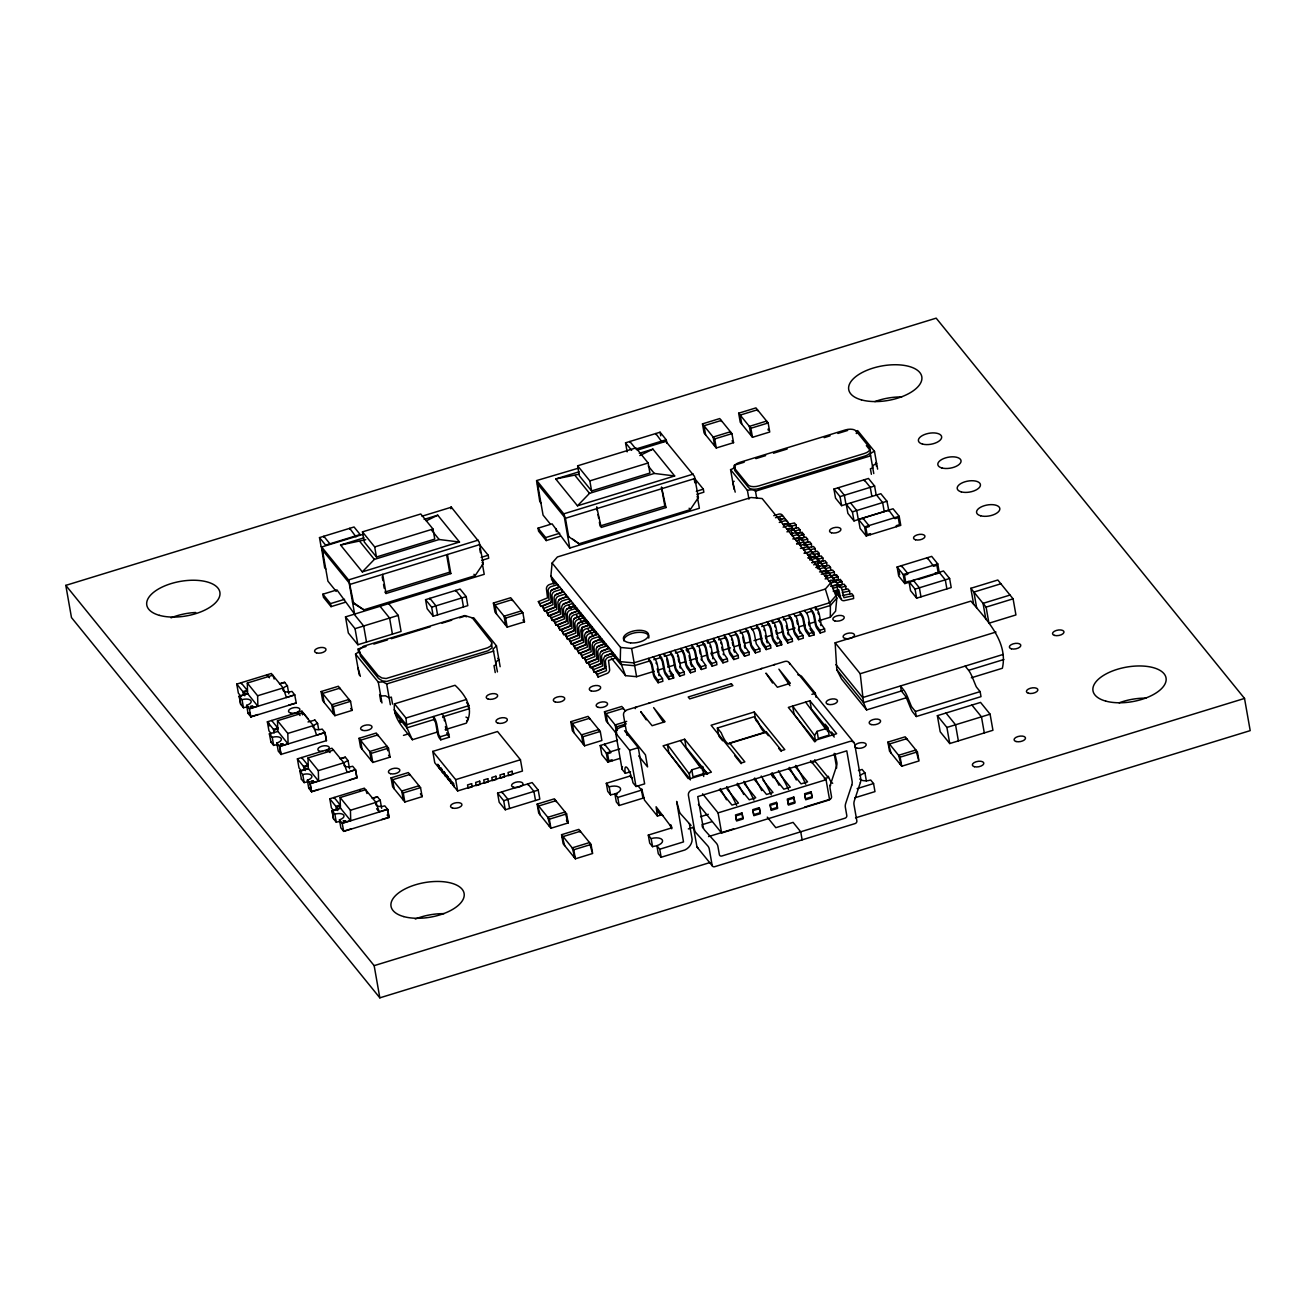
<?xml version="1.0" encoding="UTF-8"?>
<svg xmlns="http://www.w3.org/2000/svg" width="1316" height="1316" viewBox="0 0 1316 1316"><rect width="100%" height="100%" fill="white"/><g stroke="black" fill="none" stroke-linecap="round" stroke-linejoin="round"><path stroke-width="1.5" d="M818.568 620.823L830.314 617.22L830.396 605.475L825.346 589.042L830.626 582.972L762.161 498.55L751.107 497.497L557.392 556.964L552.111 563.034L550.878 576.095L553.822 584.189M552.111 563.034L620.576 647.456L620.231 661.619L625.544 675.651L636.599 676.704L654.2 671.292M703.715 776.506L702.596 766.521L691.788 769.827L689.288 773.907L690.357 779.944M437.438 732.025L412.369 739.724C404.769 729.278 392.283 718.01 394.504 703.863L455.073 685.274C465.683 695.128 474.27 708.699 466.358 723.142L445.153 729.656M554.99 595.128L562.064 592.101L561.57 589.288L554.71 591.427A4.162 3.537 -39 0 0 551.914 595.441L553.033 604.653L543.87 608.387L542.192 606.314L551.404 602.498L550.236 593.368A4.162 3.537 -39 0 1 553.033 589.354L559.892 587.216M585.554 632.799L592.611 629.772L592.118 626.959L585.258 629.097A4.162 3.537 -39 0 0 582.462 633.111L583.597 642.323L574.418 646.057L572.74 643.985L581.952 640.168L580.784 631.038A4.162 3.537 -39 0 1 583.58 627.025L590.44 624.886M589.371 637.503L596.444 634.493L595.934 631.664L589.091 633.802A4.162 3.537 -39 0 0 586.278 637.816L587.413 647.044L578.234 650.762L576.556 648.689L585.768 644.873L584.6 635.743A4.162 3.537 -39 0 1 587.397 631.729L594.256 629.591M593.187 642.224L600.26 639.198L599.751 636.385L592.907 638.507A4.162 3.537 -39 0 0 590.094 642.521L591.229 651.749L582.05 655.467L580.372 653.394L589.584 649.578L588.417 640.464A4.162 3.537 -39 0 1 591.229 636.434L598.073 634.312M830.626 582.972L836.828 598.089L835.594 611.15L830.314 617.22M702.25 769.926L702.596 766.521M827.517 731.482L827.863 728.061L817.072 731.367L814.555 735.447L815.624 741.484M665.896 441.403L694.453 476.359L698.385 497.596L690.258 509.637L579.04 543.788L567.657 535.974M907.333 697.431L866.602 709.933L841.533 679.007L836.795 669.663L835.15 642.8L970.895 601.116C986.441 619.458 1008.418 641.912 1002.364 668.265L971.323 677.789M450.862 508.766L451.075 506.857L479.156 541.995L483.235 563.659L475.109 575.684L363.874 609.834L353.642 603.435L348.904 580.372L321.384 546.65L324.641 567.673L325.792 569.088M359.893 652.127L360.419 656.108L378.597 678.53L382.43 680.915L386.657 681.458L488.022 650.778L492.135 647.801L491.608 643.837M836.334 595.276L829.903 602.662L633.67 662.902L620.231 661.619L550.878 576.095M836.828 598.089L830.396 605.475L816.66 609.686M363.89 537.882L340.564 545.038L362.311 571.868L374.353 559.399L439.149 539.511L459.498 542.028L437.751 515.198L424.147 519.376M579.04 471.819L555.714 478.975L577.477 505.805L589.519 493.352L654.299 473.447L674.664 475.964L652.917 449.151L639.296 453.329M426.285 520.823L437.751 515.198M639.806 455.566L652.917 449.151M359.235 674.943L355.55 654.101L358.643 651.864L358.248 648.887L366.045 646.501M500.146 666.702L496.477 645.843L493.105 649.068L497.448 671.9M551.98 600.836A3.701 3.142 -39 0 1 550.137 602.695L540.81 606.396L538.359 601.593L547.538 597.875L546.42 588.663A4.162 3.537 -39 0 1 549.216 584.633L556.076 582.511M538.359 601.593L540.053 603.666L549.15 600.03L548.098 590.736A4.162 3.537 -39 0 1 550.894 586.706L557.754 584.584L558.247 587.397L551.174 590.423M542.192 606.314L544.627 611.101L553.954 607.4A3.701 3.142 -39 0 0 555.961 605.146M559.974 609.045A3.701 3.142 -39 0 1 557.77 612.105L548.443 615.822L546.008 611.019L555.171 607.301L554.052 598.073A4.162 3.537 -39 0 1 556.849 594.059L563.709 591.92M546.008 611.019L547.686 613.091L556.8 609.44L555.73 600.145A4.162 3.537 -39 0 1 558.543 596.132L565.386 593.993L565.896 596.822L558.823 599.833M563.791 613.766A3.701 3.142 -39 0 1 561.603 616.826L552.259 620.527L549.825 615.724L559.004 612.006L557.869 602.777A4.162 3.537 -39 0 1 560.665 598.764L567.525 596.641M549.825 615.724L551.503 617.796L560.616 614.161L559.547 604.85A4.162 3.537 -39 0 1 562.36 600.836L569.203 598.714L569.713 601.527L562.639 604.538M567.426 619.277A3.701 3.142 -39 0 1 565.419 621.53L556.076 625.232L553.641 620.428L562.82 616.711L561.685 607.499A4.162 3.537 -39 0 1 564.498 603.468L571.341 601.346M553.641 620.428L555.319 622.501L564.432 618.865L563.363 609.571A4.162 3.537 -39 0 1 566.176 605.541L573.036 603.419L573.529 606.232L566.456 609.259M571.078 624.376A3.701 3.142 -39 0 1 569.236 626.235L559.892 629.936L557.458 625.149L566.637 621.415L565.502 612.203A4.162 3.537 -39 0 1 568.315 608.189L575.174 606.051M557.458 625.149L559.135 627.222L568.249 623.57L567.196 614.276A4.162 3.537 -39 0 1 569.992 610.262L576.852 608.124L577.346 610.937L570.272 613.963M574.418 629.821A3.701 3.142 -39 0 1 573.052 630.956L563.709 634.657L561.274 629.854L570.453 626.136L569.335 616.908A4.162 3.537 -39 0 1 572.131 612.894L578.991 610.756M561.274 629.854L562.952 631.927L572.065 628.291L571.012 618.981A4.162 3.537 -39 0 1 573.809 614.967L580.669 612.828L581.162 615.658L574.089 618.668M578.497 634.18A3.701 3.142 -39 0 1 576.869 635.661L567.541 639.362L565.09 634.559L574.269 630.841L573.151 621.613A4.162 3.537 -39 0 1 575.947 617.599L582.807 615.477M565.09 634.559L566.768 636.631L575.882 632.996L574.829 623.685A4.162 3.537 -39 0 1 577.625 619.672L584.485 617.549L584.978 620.362L577.905 623.389M582.314 638.885A3.701 3.142 -39 0 1 580.685 640.366L571.358 644.067L568.907 639.263L578.086 635.546L576.967 626.334A4.162 3.537 -39 0 1 579.764 622.32L586.623 620.181M568.907 639.263L570.601 641.336L579.698 637.701L578.645 628.406A4.162 3.537 -39 0 1 581.442 624.393L588.301 622.254L588.795 625.067L581.952 627.337L582.198 631.466M572.74 643.985L575.174 648.772L584.501 645.07A3.701 3.142 -39 0 0 586.344 643.211M576.556 648.689L578.991 653.493L588.334 649.791A3.701 3.142 -39 0 0 590.16 647.933M580.372 653.394L582.807 658.197L592.151 654.496A3.701 3.142 -39 0 0 594.158 652.243M598.089 656.552A3.701 3.142 -39 0 1 595.967 659.201L586.623 662.902L584.189 658.115L593.368 654.381L592.233 645.169A4.162 3.537 -39 0 1 595.046 641.155L601.889 639.017M584.189 658.115L585.867 660.171L594.98 656.536L593.927 647.242A4.162 3.537 -39 0 1 596.724 643.228L603.583 641.089L604.077 643.902L597.003 646.929M601.988 660.089L602.004 660.451A3.701 3.142 -39 0 1 599.783 663.906L590.44 667.607L588.005 662.82L597.184 659.086L596.066 649.874A4.162 3.537 -39 0 1 598.862 645.86L605.722 643.721M588.005 662.82L589.683 664.893L598.796 661.241L597.744 651.946A4.162 3.537 -39 0 1 600.54 647.933L607.4 645.794L607.893 648.624L600.82 651.634M605.607 666.373A3.701 3.142 -39 0 1 603.6 668.627L594.256 672.328L591.822 667.525L601.001 663.807L599.882 654.578A4.162 3.537 -39 0 1 602.679 650.565L609.538 648.443M591.822 667.525L593.5 669.597L602.613 665.962L601.56 656.651A4.162 3.537 -39 0 1 604.357 652.637L611.216 650.499L611.71 653.328L620.724 664.432L634.18 665.715L649.874 660.895M595.638 672.229L597.316 674.302L606.462 670.634L605.376 661.372A4.162 3.537 -39 0 1 608.173 657.342L615.033 655.22L615.526 658.033L608.551 660.484L609.637 669.86A3.701 3.142 -39 0 1 607.416 673.331L598.089 677.033L595.638 672.229L604.817 668.512L603.699 659.3A4.162 3.537 -39 0 1 606.495 655.269L613.355 653.147M65.8 585.373L936.17 318.159L1244.525 698.434L1250.2 730.627L379.831 997.841L71.475 617.566L65.8 585.373L374.155 965.648L379.831 997.841M627.14 451.865L625.544 442.818L660.089 432.207L666.192 439.741L666.834 443.36M319.492 537.602L354.053 526.992L360.156 534.526L325.611 545.137L319.492 537.602L321.088 546.666M702.464 423.884L719.737 418.57L731.943 433.638L733.555 442.686L716.266 447.999L704.06 432.931L702.464 423.884L714.67 438.935L716.266 447.999M738.654 413.208L755.943 407.894L768.149 422.962L769.745 432.01L752.472 437.307L740.25 422.255L738.654 413.208L750.877 428.259L752.472 437.307M362.459 531.878L420.775 513.98L432.997 529.032L434.757 539.099L376.458 556.997L364.236 541.929L362.459 531.878L374.682 546.93L376.458 556.997M577.625 465.815L635.941 447.917L648.146 462.985L649.923 473.036L591.608 490.934L579.402 475.882L577.625 465.815L589.831 480.883L591.608 490.934M666.192 439.741L635.957 449.019L629.854 441.485L630.035 442.489M665.304 441.074L662.063 442.077L655.779 433.54L655.944 434.543M321.877 546.946L363.117 534.296M422.025 516.201L451.47 507.17M540.942 503.025L539.79 501.61L536.533 480.587L578.267 468.233M637.174 450.154L666.62 441.107M340.564 545.038L365.749 539.708M555.714 478.975L578.941 474.254M714.67 438.935L731.943 433.638M750.877 428.259L768.149 422.962M374.682 546.93L432.997 529.032M589.831 480.883L648.146 462.985M362.311 571.868L459.498 542.028M577.477 505.805L674.664 475.964M348.592 579.895L478.185 540.119M537.043 480.899L563.758 513.849L693.335 474.056M734.032 489.239L730.577 469.631A6.399 3.027 -10 0 0 734.427 465.206L744.182 462.212M755.894 458.626L765.649 455.616M773.463 453.23L787.133 449.036M824.211 437.652L830.067 435.843M837.881 433.457L847.636 430.447M350.27 584.32L479.863 544.544M568.808 537.389L565.436 518.274L695.013 478.481M345.088 602.333L331.04 606.643L323.423 597.234L322.881 594.207L336.929 589.897L354.629 614.095L349.135 582.906L322.42 549.973L327.914 581.146L336.254 591.443M560.238 536.27L546.206 540.58L538.573 531.17L538.047 528.16L552.078 523.85L569.779 548.048L699.372 508.256L697.25 496.181L698.385 497.596M322.881 594.207L330.513 603.616L344.562 599.306M481.163 557.375L488.187 555.22L488.713 558.231L481.689 560.386M538.047 528.16L545.679 537.57L559.711 533.26M696.312 491.312L703.336 489.157L703.863 492.184L696.855 494.339M450.829 573.595L449.694 572.18L384.897 592.085L386.049 593.5L450.829 573.595L447.456 554.48M597.349 510.74L596.691 506.907L601.198 527.436L665.995 507.548L664.843 506.134L600.047 526.022L599.372 522.205M388.697 603.633L398.238 615.394L401.067 631.483L357.87 644.741L348.329 632.98L345.499 616.891L484.222 574.319L482.446 564.251M730.577 469.631L747.406 490.407A6.399 3.027 -10 0 1 755.483 491.164L870.633 455.813A6.399 3.027 -10 0 1 874.498 451.388L857.654 430.628A6.399 3.027 -10 0 1 856.042 431.006A8.521 4.03 -10 0 0 845.349 429.937L739.724 462.377A8.521 4.03 -10 0 0 734.575 468.266L748.047 484.88A8.521 4.03 -10 0 0 758.806 485.9L864.431 453.477A8.521 4.03 -10 0 0 869.563 447.572L856.091 430.957M425.545 599.668L460.106 589.058L466.209 596.576L467.805 605.64L433.244 616.25L427.141 608.716L425.545 599.668L431.648 607.186L433.244 616.25M345.499 616.891L355.04 628.653L398.238 615.394M431.648 607.186L466.209 596.576M888.925 511.101L886.951 501.248L880.848 493.714L841.631 505.657L835.528 498.122L833.933 489.075L868.478 478.465L874.597 485.999L876.193 495.046M773.775 515.675L779.039 514.079A4.162 3.537 -39 0 1 782.905 516.053L783.02 516.448M493.385 603.024L510.674 597.727L522.88 612.779L524.475 621.843L507.203 627.14L494.98 612.088L493.385 603.024L505.607 618.092L507.203 627.14M833.933 489.075L840.036 496.609L874.597 485.999M775.469 517.747L780.717 516.152A4.162 3.537 -39 0 1 784.583 518.126L784.698 518.52M240.812 696.148L238.361 693.137L236.765 684.09L271.326 673.479L283.17 687.923L286.427 697.529L294.685 694.749L296.264 702.991L250.895 716.907L248.033 713.387L246.618 705.343A6.958 3.29 -10 0 0 250.813 700.523A6.958 3.29 -10 0 0 242.045 699.684L239.183 696.164L247.589 693.581L257.887 706.281L257.607 695.769L247.309 683.053L272.856 675.207L274.172 679.056M373.826 644.1L387.463 639.921M391.362 638.721L430.299 626.761M441.995 623.175L451.733 620.198M459.514 617.796L465.354 616.003L466.275 616.859M779.204 519.886L782.856 518.784A4.162 3.537 -39 0 1 786.721 520.758L786.836 521.169M779.286 522.452L784.55 520.856A4.162 3.537 -39 0 1 788.399 522.83L789.238 526.548M783.02 524.591L786.688 523.505A4.162 3.537 -39 0 1 790.538 525.479L790.653 525.874M236.765 684.09L242.868 691.607L247.194 690.291L247.375 691.295L244.134 692.282L244.76 695.802M783.102 527.157L788.366 525.577A4.162 3.537 -39 0 1 792.216 527.552L792.331 527.946M279.486 683.777L284.536 682.231L287.398 685.768L288.813 693.812M247.737 693.762L239.331 696.345L240.746 704.389M279.65 683.975L284.684 682.428M786.836 529.312L790.505 528.21A4.162 3.537 -39 0 1 794.354 530.183L794.469 530.578M505.607 618.092L522.88 612.779M786.919 531.861L792.183 530.282A4.162 3.537 -39 0 1 796.032 532.256L796.147 532.651M888.547 510.295L854.002 520.906L847.882 513.372L846.287 504.324L852.406 511.858L886.951 501.248M257.607 695.769L283.17 687.923M790.653 534.016L794.321 532.914A4.162 3.537 -39 0 1 798.17 534.888L798.286 535.283M792.347 536.089L795.999 534.987A4.162 3.537 -39 0 1 799.848 536.961L799.98 537.356M792.791 538.918L796.986 538.474M794.486 538.721L798.138 537.619A4.162 3.537 -39 0 1 801.987 539.593L802.102 540.004M858.509 519.376L893.054 508.782L899.173 516.3L900.769 525.364L866.208 535.974L860.105 528.44L858.509 519.376L864.612 526.91L866.208 535.974M257.739 706.1L249.333 708.682L250.895 716.907M796.164 540.794L799.815 539.692A4.162 3.537 -39 0 1 803.681 541.666L803.796 542.077M796.608 543.623L800.802 543.195M796.69 543.919L801.954 542.34A4.162 3.537 -39 0 1 805.803 544.314L805.935 544.709M321.071 691.558L338.344 686.261L350.549 701.329L352.145 710.377L334.873 715.674L322.667 700.622L321.071 691.558L333.277 706.626L334.873 715.674M799.98 545.498L803.632 544.413A4.162 3.537 -39 0 1 807.498 546.387L807.613 546.782M864.612 526.91L899.173 516.3M250.747 716.726L258.051 714.489M288.813 705.047L296.264 702.991M800.424 548.344L804.619 547.9M802.118 548.147L805.77 547.045A4.162 3.537 -39 0 1 809.636 549.019L809.751 549.414M803.796 550.22L807.448 549.117A4.162 3.537 -39 0 1 811.314 551.091L811.429 551.486M804.24 553.049L808.435 552.605M804.323 553.345L809.587 551.749A4.162 3.537 -39 0 1 813.452 553.723L813.568 554.135M355.55 654.101L378.284 682.132L383.038 681.951L386.674 683.942L493.78 651.058M807.613 554.924L811.265 553.822A4.162 3.537 -39 0 1 815.13 555.796L815.246 556.207M271.392 733.867L268.957 730.857L267.362 721.81L301.923 711.199L308.026 718.733M808.057 557.754L812.252 557.31M277.495 720.724L287.809 733.44L288.089 743.951L277.791 731.252L277.495 720.724L303.058 712.877L313.356 725.593L316.63 735.2L324.887 732.42L326.45 740.661L280.95 754.397L279.535 746.353L287.941 743.77M808.156 558.05L813.403 556.471A4.162 3.537 -39 0 1 817.269 558.428L818.091 562.146M809.834 560.123L815.097 558.543A4.162 3.537 -39 0 1 818.947 560.501L819.062 560.912M333.277 706.626L350.549 701.329M811.873 562.458L816.085 562.031M811.972 562.755L817.236 561.175A4.162 3.537 -39 0 1 821.085 563.149L821.2 563.544M267.362 721.81L273.465 729.344L277.791 728.011L277.956 729.015L274.731 730.018M813.65 564.827L818.914 563.248A4.162 3.537 -39 0 1 822.763 565.222L822.878 565.617M270.948 742.06L269.369 733.835L277.939 731.433M308.01 721.974L314.886 720.099M815.788 567.476L821.052 565.88A4.162 3.537 -39 0 1 824.902 567.854L825.017 568.249M819.062 569.055L822.73 567.953A4.162 3.537 -39 0 1 826.58 569.927L827.419 573.628M287.809 733.44L313.356 725.593M819.523 571.884L823.717 571.44M821.2 571.687L824.869 570.585A4.162 3.537 -39 0 1 828.718 572.559L828.833 572.97M821.283 574.253L826.547 572.657A4.162 3.537 -39 0 1 830.396 574.631L830.528 575.043M825.033 576.392L828.685 575.306A4.162 3.537 -39 0 1 832.535 577.28L832.666 577.675M825.099 578.958L830.363 577.379A4.162 3.537 -39 0 1 834.229 579.336L834.344 579.747M269.369 733.835L272.231 737.355A6.958 3.29 -10 0 1 280.999 738.194A6.958 3.29 -10 0 1 276.821 743.014L279.683 746.534L325.036 732.617L326.45 740.661M828.85 581.096L832.502 580.011A4.162 3.537 -39 0 1 836.367 581.985L836.482 582.379M830.528 583.169L834.18 582.083A4.162 3.537 -39 0 1 838.045 584.057L838.16 584.452M611.71 653.328L604.636 656.339M830.972 586.015L835.167 585.571M831.054 586.311L836.318 584.715A4.162 3.537 -39 0 1 840.184 586.689L840.299 587.084M620.576 647.456L631.631 648.508L825.346 589.042M914.686 580.553L904.816 583.58L898.713 576.063L897.117 566.999L931.679 556.388L937.782 563.922L939.361 573.315M394.504 703.863L405.986 718.026L466.555 699.421M832.732 588.384L837.996 586.788A4.162 3.537 -39 0 1 841.862 588.762L843.934 597.694L853.41 595.687L853.64 598.566L844.033 600.688A3.701 3.142 -39 0 1 840.875 598.879L838.785 589.897L833.209 591.197M358.988 738.342L376.261 733.028L388.483 748.097L390.079 757.144L372.806 762.457L360.584 747.389L358.988 738.342L371.194 753.394L372.806 762.457M301.43 770.913L298.995 767.902L297.4 758.855L331.945 748.245L343.871 762.786L347.144 772.393L355.402 769.613L356.965 777.855L311.612 791.788L308.75 788.251L307.335 780.207A6.958 3.29 -10 0 0 311.514 775.387A6.958 3.29 -10 0 0 302.746 774.565L299.884 771.028L308.289 768.445L318.604 781.145L318.324 770.633L308.01 757.934L333.573 750.087M897.117 566.999L903.22 574.533L937.782 563.922M442.012 713.881L443.031 715.164A5.807 1.3 72.9 0 1 445.45 721.53L449.398 737.174L440.761 739.822L439.429 738.177A4.063 0.905 72.9 0 1 437.471 733.012L435.596 722.616L433.902 719.556L406.907 727.847L394.701 712.779M403.469 735.397L407.779 734.081M297.4 758.855L303.502 766.373L307.812 765.057L307.993 766.06L304.753 767.047L305.378 770.567M653.805 659.694L661.652 657.293M665.567 656.075L671.456 654.266M675.388 653.065L683.234 650.663M687.149 649.446L693.038 647.653M696.97 646.436L704.817 644.034M708.732 642.833L714.621 641.024M718.552 639.823L726.399 637.405M730.331 636.204L736.203 634.394M740.135 633.193L747.981 630.775M751.913 629.574L757.802 627.765M761.717 626.564L769.564 624.146M773.495 622.945L779.385 621.136M783.3 619.935L791.146 617.533M795.078 616.316L800.967 614.506M806.856 612.713L810.771 611.496M918.403 579.418L933.208 574.878M937.93 573.414L935.051 574.302L934.886 573.299L938.127 572.295L936.877 565.255L933.636 566.258L927.352 557.721L927.533 558.724M340.202 758.658L345.236 757.095L348.098 760.632L349.53 768.676M300.048 771.209L308.454 768.626M340.351 758.839L345.401 757.292M371.194 753.394L388.483 748.097M318.324 770.633L343.871 762.786M949.609 578.514L943.506 570.98L908.945 581.59L915.048 589.124L949.609 578.514L951.205 587.561L916.643 598.171L910.54 590.637L908.961 581.261L905.721 582.248L904.487 575.207L907.727 574.22L907.547 573.2L901.444 565.683L901.608 566.686M433.902 719.556L433.375 716.546L434.395 717.829A5.807 1.3 72.9 0 1 436.797 724.195L438.672 734.624L440.235 736.795L448.871 734.147M658.115 670.091L663.988 668.281M667.903 667.08L673.776 665.287M679.648 663.478L685.521 661.685M689.42 660.484L697.25 658.082M701.165 656.865L707.037 655.072M710.953 653.871L718.783 651.469M722.698 650.269L730.512 647.867M734.427 646.666L740.299 644.856M744.214 643.656L750.087 641.863M754.002 640.645L761.832 638.244M765.748 637.043L771.604 635.25M777.476 633.44L783.349 631.647M787.264 630.446L795.094 628.045M799.009 626.844L804.882 625.034M808.781 623.833L814.653 622.024M318.456 780.964L310.033 783.546L311.464 791.59L318.752 789.353M307.335 780.207L310.198 783.727L355.55 769.811L356.965 777.855M657.72 680.059L662.474 678.595L662.886 681.293L658.132 682.741L654.628 677.822A3.701 0.823 72.9 0 1 653.213 674.006L651.436 664.679L648.377 658.395L650.795 661.405A4.162 0.938 72.9 0 1 652.506 665.847L654.249 675.075L657.72 680.059L658.132 682.741M668.528 676.737L673.282 675.273L673.677 677.97L668.923 679.434L665.435 674.499A3.701 0.823 72.9 0 1 664.021 670.699L662.244 661.356L659.184 655.072L661.603 658.082A4.162 0.938 72.9 0 1 663.313 662.54L665.057 671.769L668.528 676.737L668.923 679.434M679.336 673.414L684.09 671.966L684.485 674.647L679.73 676.111L676.243 671.193A3.701 0.823 72.9 0 1 674.828 667.376L673.052 658.033L669.992 651.749L672.41 654.776A4.162 0.938 72.9 0 1 674.121 659.217L675.865 668.446L679.336 673.414L679.73 676.111M690.143 670.107L694.897 668.643L695.292 671.341L690.538 672.789L687.051 667.87A3.701 0.823 72.9 0 1 685.636 664.054L683.859 654.726L680.783 648.443L683.218 651.453A4.162 0.938 72.9 0 1 684.929 655.894L686.672 665.123L690.143 670.107L690.538 672.789M700.951 666.784L705.705 665.32L706.1 668.018L701.346 669.482L697.858 664.564A3.701 0.823 72.9 0 1 696.444 660.747L694.7 651.519L691.591 645.12L694.025 648.13A4.162 0.938 72.9 0 1 695.736 652.588L697.48 661.816L700.951 666.784L701.346 669.482M711.742 663.461L716.496 662.014L716.907 664.695L712.153 666.159L708.666 661.241A3.701 0.823 72.9 0 1 707.251 657.424L705.508 648.196L702.399 641.797L704.833 644.824A4.162 0.938 72.9 0 1 706.528 649.265L708.288 658.494L711.742 663.461L712.153 666.159M722.55 660.155L727.304 658.691L727.715 661.389L722.961 662.836L719.474 657.918A3.701 0.823 72.9 0 1 718.059 654.101L716.266 644.774L713.206 638.49L715.641 641.501A4.162 0.938 72.9 0 1 717.335 645.942L719.095 655.171L722.55 660.155L722.961 662.836M733.357 656.832L738.111 655.368L738.523 658.066L733.769 659.53L730.265 654.611A3.701 0.823 72.9 0 1 728.85 650.795L727.106 641.566L724.014 635.167L726.432 638.178A4.162 0.938 72.9 0 1 728.143 642.636L729.886 651.864L733.357 656.832L733.769 659.53M744.165 653.509L748.919 652.062L749.314 654.743L744.56 656.207L741.072 651.288A3.701 0.823 72.9 0 1 739.658 647.472L737.881 638.145L734.822 631.845L737.24 634.871A4.162 0.938 72.9 0 1 738.95 639.313L740.694 648.541L744.165 653.509L744.56 656.207M754.973 650.203L759.727 648.739L760.122 651.436L755.368 652.884L751.88 647.966A3.701 0.823 72.9 0 1 750.465 644.149L748.689 634.822L745.613 628.538L748.047 631.548A4.162 0.938 72.9 0 1 749.758 635.99L751.502 645.218L754.973 650.203L755.368 652.884M765.78 646.88L770.534 645.416L770.929 648.114L766.175 649.578L762.688 644.659A3.701 0.823 72.9 0 1 761.273 640.843L759.496 631.499L756.42 625.215L758.855 628.226A4.162 0.938 72.9 0 1 760.566 632.683L762.309 641.912L765.78 646.88L766.175 649.578M776.588 643.557L781.342 642.109L781.737 644.791L776.983 646.255L773.495 641.336A3.701 0.823 72.9 0 1 772.081 637.52L770.304 628.193L767.228 621.892L769.663 624.919A4.162 0.938 72.9 0 1 771.357 629.361L773.117 638.589L776.588 643.557L776.983 646.255M787.379 640.25L792.133 638.786L792.545 641.484L787.79 642.948L784.303 638.013A3.701 0.823 72.9 0 1 782.888 634.197L781.145 624.985L778.036 618.586L780.47 621.596A4.162 0.938 72.9 0 1 782.165 626.038L783.925 635.266L787.379 640.25L787.79 642.948M798.187 636.928L802.941 635.464L803.352 638.161L798.598 639.625L795.111 634.707A3.701 0.823 72.9 0 1 793.68 630.89L791.936 621.662L788.843 615.263L791.278 618.273A4.162 0.938 72.9 0 1 792.972 622.731L794.732 631.96L798.187 636.928L798.598 639.625M808.995 633.621L813.749 632.157L814.16 634.838L809.389 636.302L805.902 631.384A3.701 0.823 72.9 0 1 804.487 627.567L802.744 618.339L799.651 611.94L802.069 614.967A4.162 0.938 72.9 0 1 803.78 619.408L805.524 628.637L808.995 633.621L809.389 636.302M819.802 630.298L824.556 628.834L824.951 631.532L820.197 632.996L816.71 628.061A3.701 0.823 72.9 0 1 815.295 624.245L813.518 614.917L810.459 608.634L812.877 611.644A4.162 0.938 72.9 0 1 814.588 616.085L816.331 625.314L819.802 630.298L820.197 632.996M432.767 751.403L497.547 731.515L520.445 759.743L522.452 771.061L457.655 790.949L434.757 762.721L432.767 751.403L455.665 779.631L457.655 790.949M970.83 588.301L997.824 580.011L1013.09 598.829L1015.936 614.934L988.941 623.225L986.095 607.12L970.83 588.301L973.675 604.389M349.513 779.911L356.817 777.674M1000.884 583.778L973.889 592.068L976.719 608.156M570.782 721.694L588.055 716.381L600.277 731.449L601.873 740.497L584.584 745.81L572.378 730.742L570.782 721.694L582.988 736.746L584.584 745.81M616.76 733.983L606.084 720.806L604.488 711.759L621.761 706.445L625.577 711.15M391.049 777.871L408.322 772.574L420.544 787.626L422.14 796.673L404.851 801.987L392.645 786.919L391.049 777.871L403.255 792.939L404.851 801.987M333.82 810.853L331.385 807.843L329.79 798.796L364.351 788.185L375.998 802.398L379.255 812.005L376.606 808.731M340.137 797.545L350.434 810.245L350.714 820.756L340.416 808.057L340.137 797.545L365.684 789.699L367 793.532M1010.046 595.062L983.052 603.353L985.881 619.458M329.79 798.796L335.893 806.33L340.219 804.997L340.383 806.001L337.143 807.004L337.768 810.524M986.095 607.12L1013.09 598.829M339.841 821.595A6.958 3.29 -10 0 0 336.287 822.22L333.425 818.684L332.01 810.64L340.416 808.057M372.313 798.253L377.363 796.706L380.225 800.243L381.64 808.287M340.564 808.238L332.158 810.82L333.573 818.865M372.477 798.45L377.511 796.904M626.696 721.398L615.164 724.935L616.595 732.979M582.988 736.746L600.277 731.449M604.488 711.759L616.694 726.81L626.301 723.866M403.255 792.939L420.544 787.626M625.248 725.774L621.465 726.942A10.183 4.803 -10 0 0 615.888 733.357L629.624 750.301L636.006 786.507L644.643 783.859L638.26 747.653L624.524 730.709M350.434 810.245L375.998 802.398M455.665 779.631L520.445 759.743M350.566 820.575L342.16 823.158L343.723 831.383L389.092 817.466L387.661 809.422L384.798 805.885A6.958 3.29 -10 0 1 375.669 804.257M379.107 811.808L387.513 809.225L388.927 817.285L381.64 819.523M387.661 809.422L342.308 823.339L339.446 819.819A6.958 3.29 -10 0 0 343.641 814.999A6.958 3.29 -10 0 0 334.873 814.16L332.01 810.64M619.622 758.51L607.91 762.112L601.79 754.578L600.195 745.53L617.484 740.217M343.575 831.202L350.879 828.965M835.15 642.8L860.22 673.726L995.982 632.042M600.195 745.53L606.314 753.065L619.885 748.886M754.282 711.989L711.084 725.248L741.615 762.902L744.856 761.898L729.59 743.079A19.855 4.442 72.9 0 1 721.184 732.716L717.368 728.011L754.084 716.743L757.901 721.448A19.855 4.442 72.9 0 0 766.307 731.795L781.572 750.63L784.813 749.626L754.282 711.989L755.697 720.033L768.412 735.71M629.624 750.301L638.26 747.653M811.906 694.338L815.361 693.269L816.068 697.299M497.58 793.186L532.125 782.576L538.228 790.094L539.823 799.157L505.278 809.768L499.175 802.234L497.58 793.186L503.683 800.704L505.278 809.768M684.665 739.23L663.067 745.859L689.781 778.809L711.38 772.179L684.665 739.23L686.08 747.274L707.712 773.956M809.932 700.77L788.333 707.399L815.048 740.349L836.647 733.719L809.932 700.77L811.347 708.83L834.245 737.059M503.683 800.704L538.228 790.094M1003.006 654.48L862.622 697.579L835.907 664.629M622.484 766.751A10.183 4.803 -10 0 0 622.271 769.564L625.314 773.331L630.496 771.752M729.59 743.079L766.307 731.795M728.702 743.705L765.418 732.436M902.513 690.637L863.51 702.596L836.795 669.663M968.806 670.272L1003.894 659.497M537.125 804.125L554.398 798.828L566.604 813.88L568.199 822.928L550.927 828.241L538.721 813.173L537.125 804.125L549.331 819.194L550.927 828.241M617.155 794.173A8.686 4.112 -10 0 0 610.591 794.897L607.729 791.377L606.314 783.316L630.068 776.029A21.73 4.853 72.9 0 0 632.322 777.904M606.314 783.316L609.176 786.853A8.686 4.112 -10 0 1 620.132 787.889A8.686 4.112 -10 0 1 614.901 793.91L617.763 797.447L641.517 790.143L641.731 788.909L644.462 800.079L657.441 816.085L660.895 815.015M549.331 819.194L566.604 813.88M703.83 773.561L693.038 776.868L691.788 769.827M915.426 711.479L980.124 691.624L981.012 696.641L916.314 716.513L912.86 712.252A9.59 2.139 72.9 0 1 910.524 707.909L907.333 700.079A11.153 2.5 72.9 0 0 904.618 695.013L901.361 690.982L900.473 685.949L904.059 690.406A16.944 3.783 72.9 0 1 907.514 696.838L911.116 705.689A3.783 0.839 72.9 0 0 911.889 707.12L915.426 711.479L916.314 716.513M614.901 793.91L616.316 801.954L619.178 805.491L642.932 798.187A9.031 7.699 -39 0 0 644.067 797.809M937.354 715.674L980.552 702.415L990.093 714.177L992.938 730.281L949.741 743.54L940.2 731.778L937.354 715.674L946.895 727.435L949.741 743.54M561.554 834.689L578.826 829.393L591.048 844.444L592.644 853.492L575.355 858.805L563.149 843.737L561.554 834.689L573.76 849.758L575.355 858.805M811.314 762.704L815.213 761.503L828.175 777.509L824.293 778.71M887.922 742.109L905.194 736.812L917.4 751.864L919.012 760.928L901.723 766.225L889.517 751.156L887.922 742.109L900.128 757.177L901.723 766.225M946.895 727.435L990.093 714.177M573.76 849.758L591.048 844.444M700.54 816.693L708.321 814.308M702.596 793.795L718.075 812.877L826.053 779.73L829.606 799.848L721.612 832.995L698.401 804.372M900.128 757.177L917.4 751.864M656.997 845.892A8.686 4.112 -10 0 0 652.572 846.665L649.709 843.145L648.295 835.084L672.048 827.797L670.584 824.639L670.518 825.922A9.278 7.896 -39 0 0 671.719 828.8M858.443 770.567L862.112 769.449L864.974 772.969L866.389 781.03M688.35 828.915L692.232 827.731M701.954 824.754L711.676 821.76M648.295 835.084L651.157 838.621A8.686 4.112 -10 0 1 662.112 839.657A8.686 4.112 -10 0 1 656.881 845.678L659.727 849.215L683.498 841.911L676.654 801.411L679.171 810.607A9.377 7.995 -39 0 0 680.849 814.094L691.081 825.51M857.111 788.613L873.561 783.563L874.976 791.607L854.874 797.792M708.551 836.581L733.621 828.883M804.652 807.07L829.722 799.371A2.319 1.974 -39 0 0 831.531 796.706L830.116 788.646A9.377 7.995 -39 0 1 830.445 784.55L836.499 766.307A9.377 7.995 -39 0 0 836.828 762.194L834.854 753.525M656.881 845.678L658.296 853.722L661.158 857.259L684.912 849.972A11.137 9.492 -39 0 0 692.134 839.263L689.37 823.569M374.155 965.648L710.114 862.506M855.515 817.861L1244.525 698.434M780.668 519.113L781.704 519.639M784.484 523.817L785.537 524.344M788.317 528.522L789.353 529.065M792.133 533.243L793.12 533.622M818.865 566.209L819.819 566.505M826.497 575.618L827.534 576.145M830.314 580.323L831.35 580.866M787.133 524.607L794.453 522.978L796.131 525.051L796.361 527.93M790.653 526.268L796.131 525.051M790.817 529.164L798.269 527.683L799.947 529.756L800.177 532.651L796.493 533.474M794.469 530.973L799.947 529.756M796.608 533.622L802.086 532.388L803.78 534.461L804.01 537.356L800.309 538.178M798.286 535.694L803.78 534.461M798.598 538.737L805.918 537.109L807.596 539.182L807.827 542.06L804.125 542.883M802.102 540.399L807.596 539.182M804.24 543.031L809.735 541.814L811.413 543.886L811.643 546.765M804.092 545.515L811.413 543.886M807.942 547.588L813.551 546.518L815.229 548.591L815.459 551.486M809.735 549.808L815.229 548.591M811.758 552.309L817.368 551.223L819.045 553.296L819.276 556.191L813.732 557.425M813.551 554.53L819.045 553.296M815.69 557.161L821.184 555.944L822.862 558.017L823.092 560.896L817.549 562.129M817.368 559.234L822.862 558.017M817.68 562.277L825 560.649L826.678 562.722L826.909 565.617L823.224 566.439M821.2 563.939L826.678 562.722M823.339 566.571L828.817 565.354L830.495 567.426L830.725 570.322M825.017 568.644L830.495 567.426M825.181 571.555L832.633 570.075L834.328 572.147L834.558 575.026L830.857 575.849M828.833 573.365L834.328 572.147M830.972 575.997L836.466 574.779L838.144 576.852L838.374 579.731L832.831 580.965M832.65 578.069L838.144 576.852M832.962 581.113L840.282 579.484L841.96 581.557L842.191 584.452L838.489 585.275M836.466 582.774L841.96 581.557M836.779 585.817L844.099 584.189L845.777 586.262L846.007 589.157M840.282 587.495L845.777 586.262M842.306 589.979L847.915 588.91L849.593 590.983L849.823 593.861M842.273 592.611L849.593 590.983M842.437 595.506L851.732 593.615L853.41 595.687M472.214 618.125L473.744 617.813L496.477 645.843M572.773 539.165L579.04 543.788M866.356 445.63L870.024 450.171A8.521 4.03 -10 0 1 864.892 456.06L759.266 488.499A8.521 4.03 -10 0 1 748.508 487.479L735.035 470.865A8.521 4.03 -10 0 1 734.97 468.249M876.538 495.046L882.641 502.564L884.237 511.628M888.744 510.098L895.028 518.636L898.269 517.649L899.502 524.689L896.262 525.676L896.443 526.68M939.18 572.312L945.299 579.846L946.895 588.894M850.613 502.992L856.716 510.526L858.312 519.573M965.171 666.093L968.773 670.535A16.944 3.783 72.9 0 1 972.228 676.983L975.83 685.817A3.783 0.839 72.9 0 0 976.604 687.265L980.124 691.624M971.915 705.063L981.456 716.825L984.302 732.93M732.025 440.811L733.555 442.686M817.598 554.118L819.276 556.191M946.007 713.025L955.548 724.787L958.377 740.892M804.405 610.492L806.823 613.503A4.162 0.938 72.9 0 1 808.534 617.944L810.294 627.222L813.749 632.157M905.753 738.276L906.905 739.691L906.724 738.687L889.452 744.001L889.616 745.004L888.481 743.589L891.047 753.048M703.336 489.157L695.703 479.748L696.23 482.775M793.597 613.799L796.032 616.826A4.162 0.938 72.9 0 1 797.726 621.267L799.503 630.545L802.941 635.464M782.79 617.122L785.224 620.132A4.162 0.938 72.9 0 1 786.919 624.59L788.695 633.868L792.133 638.786M689.123 508.223L690.258 509.637M648.262 465.996L654.299 473.447M625.544 442.818L631.647 450.352M761.174 623.751L763.609 626.778A4.162 0.938 72.9 0 1 765.32 631.219L767.08 640.497L770.534 645.416M815.361 693.269L801.625 676.342A10.183 4.803 -10 0 0 797.825 674.746M789.222 662.721L854.1 742.734M750.367 627.074L752.801 630.084A4.162 0.938 72.9 0 1 754.512 634.542L756.272 643.82L759.727 648.739M873.561 783.563L870.698 780.043A8.686 4.112 -10 0 1 859.726 778.99M825.148 724.178L827.698 727.32M831.515 732.025L834.048 735.167M739.576 630.397L741.994 633.407A4.162 0.938 72.9 0 1 743.705 637.849L745.465 647.127L748.919 652.062M728.768 633.703L731.186 636.73A4.162 0.938 72.9 0 1 732.897 641.172L734.673 650.449L738.111 655.368M717.96 637.026L720.395 640.037A4.162 0.938 72.9 0 1 722.089 644.495L723.866 653.772L727.304 658.691M810.574 760.648L826.053 779.73M575.01 475.454L589.519 493.352M696.345 643.656L698.78 646.682A4.162 0.938 72.9 0 1 700.49 651.124L702.25 660.402L705.705 665.32M795.029 766.422L807.563 781.885L801.082 783.875L788.547 768.412M778.595 748.261L781.145 751.403M685.537 646.979L687.972 649.989A4.162 0.938 72.9 0 1 689.683 654.447L691.443 663.725L694.897 668.643M686.047 649.791L688.268 652.555M780.256 774.811L790.291 787.182L783.81 789.172L771.275 773.709M674.746 650.301L677.164 653.312A4.162 0.938 72.9 0 1 678.875 657.753L680.635 667.031L684.09 671.966M762.984 780.125L773.018 792.495L766.537 794.486L754.002 779.006M550.22 523.916L543.064 515.099L537.57 483.91L564.284 516.859L569.779 548.048M722.616 740.776L718.799 736.055L717.368 728.011M734.822 755.828L741.188 763.675M653.131 656.931L655.565 659.941A4.162 0.938 72.9 0 1 657.26 664.399L659.036 673.677L662.474 678.595M744.445 783.875L755.729 797.792L749.248 799.783L736.713 784.32M767.261 817.137L775.798 827.682L793.087 822.385L800.72 831.794L802.135 839.838M727.172 789.172L738.457 803.105L731.976 805.079L719.441 789.616M551.371 578.925L555.237 583.679M573.2 605.837L596.329 634.345M598.895 637.52L605.311 645.432M696.871 761.783L706.906 774.153M568.709 605.557L571.292 608.749M576.457 615.115L582.922 623.077M588.087 629.443L593.253 635.825M611.331 658.115L625.544 675.651M480.554 545.811L488.187 555.22M626.367 731.318L645.449 754.841L647.571 766.915L638.671 755.943M482.084 562.245L483.235 563.659M522.945 619.951L524.475 621.843M697.184 847.241L712.45 866.06M473.957 574.286L475.109 575.684M431.895 530.562L439.149 539.511M630.068 776.029L632.206 778.661M637.849 785.636L641.517 790.143L642.932 798.187M657.441 816.085L656.092 806.757L670.518 825.922M636.006 786.507L632.947 782.74A11.597 2.599 72.9 0 0 627.354 767.985A11.597 2.599 72.9 0 0 625.314 773.331M497.777 658.296L498.912 659.694L495.836 661.932L496.214 664.909L494.01 665.583L495.244 672.591M359.86 541.518L374.353 559.399M554.957 800.293L556.109 801.707L555.928 800.704L538.639 806.001L538.82 807.021L537.685 805.606L540.234 815.065M579.385 830.857L580.537 832.271L580.356 831.268L563.084 836.565L563.264 837.585L562.113 836.17L564.679 845.629M568.199 822.928L566.686 821.052L566.505 820.049L567.64 821.464L565.09 812.005L547.801 817.302L550.368 826.761L549.216 825.346L549.397 826.349M466.571 702.58L469.006 705.59L406.381 724.82L394.158 709.768M468.019 706.725L469.549 708.617L442.554 716.907L443.311 717.845M329.921 543.804L323.818 536.286L323.999 537.29M380.044 606.281L389.585 618.043L392.431 634.131M363.874 609.834L352.507 602.021L353.642 603.435M354.136 614.227L363.677 626.005L366.506 642.093M448.065 735.529L449.398 737.174M358.001 667.952L360.37 676.342M399.636 720.707L400.969 722.352M350.632 708.485L352.145 710.377M388.549 755.269L390.079 757.144M422.14 796.673L420.429 793.795M355.55 769.811L352.688 766.274A6.958 3.29 -10 0 1 343.92 765.451M314.738 719.901L317.6 723.438L318.653 729.475M325.036 732.617L322.173 729.08A6.958 3.29 -10 0 1 314.211 728.916M387.118 815.048L389.092 817.466M269.451 677.806L267 674.795L267.181 675.799M300.032 715.542L297.597 712.532L297.778 713.535M330.069 752.571L327.635 749.561L327.816 750.564M247.194 690.291L241.091 682.757L241.272 683.761M271.672 720.477L277.791 728.011M307.812 765.057L301.709 757.523L301.89 758.526M340.219 804.997L334.099 797.463L334.28 798.467M246.618 705.343L249.481 708.863L294.833 694.947L291.971 691.41A6.958 3.29 -10 0 1 283.203 690.571A6.958 3.29 -10 0 1 287.398 685.768M248.708 707.153A6.958 3.29 -10 0 0 243.46 707.728L240.598 704.208L239.183 696.164M301.315 779.072L304.177 782.609A6.958 3.29 -10 0 1 309.424 782.017M343.723 831.383L340.86 827.863L339.446 819.819M270.8 741.879L273.662 745.399A6.958 3.29 -10 0 1 278.91 744.823M805.606 702.102L826.3 729.837M814.555 735.447L792.643 706.083L794.074 714.127L814.752 741.862M680.339 740.563L701.033 768.297M689.288 773.907L667.376 744.543L668.808 752.587L688.268 778.694M817.943 612.746L818.388 613.93M774.713 626.005L775.14 627.058M731.499 639.28L731.893 640.218M720.691 642.603L721.152 643.787M677.46 655.861L677.921 657.062M563.758 513.849L565.436 518.274M666.669 659.184L668.396 667.179M824.556 628.834L821.102 623.916L819.342 614.638A4.162 0.938 72.9 0 0 817.631 610.18L815.213 607.17L815.706 609.982M810.804 630.134L814.16 634.838M781.342 642.109L777.855 637.076L776.111 627.896A4.162 0.938 72.9 0 0 774.417 623.455L771.982 620.445L772.476 623.258M779.5 641.649L781.737 644.791M716.496 662.014L713.042 657.029L711.282 647.801A4.162 0.938 72.9 0 0 709.587 643.36L707.153 640.349L707.646 643.162M673.282 675.273L669.811 670.305L668.067 661.076A4.162 0.938 72.9 0 0 666.357 656.635L663.938 653.608L664.432 656.437M670.337 673.266L673.677 677.97M789.945 685.652L778.891 669.153L790.34 683.284L777.378 687.248L765.945 673.134L772.574 683.037M663.577 722.451L653.624 707.613L665.074 721.727L652.111 725.708L640.662 711.594L646.189 719.836M799.996 633.457L799.865 633.243A3.701 0.823 72.9 0 1 799.536 632.651M691.936 666.62L691.805 666.406A3.701 0.823 72.9 0 1 691.492 665.814M763.971 629.41L764.366 630.529M709.982 646.057L710.344 647.11M805.77 784.188L803.517 779.483A94.11 21.04 72.9 0 0 795.769 765.418M788.498 789.485L786.244 784.797A94.11 21.04 72.9 0 0 778.496 770.732M771.209 794.782L768.955 790.094A94.11 21.04 72.9 0 0 761.224 776.029M753.936 800.095L751.683 795.407A94.11 21.04 72.9 0 0 743.935 781.342M736.664 805.392L734.41 800.704A94.11 21.04 72.9 0 0 726.662 786.639M412.369 739.724L406.907 727.847L405.986 718.026M656.042 662.803L656.322 663.692M866.602 709.933L863.51 702.596L860.22 673.726M814.736 759.809L815.213 761.503M444.15 719.671L444.43 720.79M835.282 591.756L835.38 592.101A3.701 3.142 -39 0 0 837.7 593.894M597.316 674.302L598.089 677.033M593.5 669.597L594.256 672.328M589.683 664.893L590.44 667.607M585.867 660.171L586.623 662.902M582.05 655.467L582.807 658.197M578.234 650.762L578.991 653.493M574.418 646.057L575.174 648.772M570.601 641.336L571.358 644.067M566.768 636.631L567.541 639.362M562.952 631.927L563.709 634.657M559.135 627.222L559.892 629.936M555.319 622.501L556.076 625.232M551.503 617.796L552.259 620.527M547.686 613.091L548.443 615.822M543.87 608.387L544.627 611.101M540.053 603.666L540.81 606.396M699.454 650.055L700.178 653.822M636.599 676.704L631.631 648.508M837.305 588.203L839.197 596.806A3.701 3.142 -39 0 0 841.516 598.615M836.236 590.522L837.058 594.174A3.701 3.142 -39 0 0 840.217 595.984M825.856 574.072L826.563 577.379M818.223 564.663L818.93 567.969M816.792 565.337L817.499 568.644M810.574 555.237L811.298 558.543M809.159 555.911L809.866 559.218M799.125 541.123L799.832 544.429M791.492 531.697L792.199 535.003M780.026 517.566L780.75 520.873M798.368 629.064L798.434 629.426A3.701 0.823 72.9 0 0 798.911 631.121M744.346 645.663L744.412 646.008A3.701 0.823 72.9 0 0 745.037 648.114M712.005 655.96L711.298 652.21M701.115 658.921L701.198 659.283A3.701 0.823 72.9 0 0 701.412 660.122M690.324 662.244L690.39 662.606A3.701 0.823 72.9 0 0 691.163 665.106M657.967 672.558L657.26 668.791M819.342 619.03L819.983 622.435M808.534 622.353L809.175 625.758M796.789 620.576L797.414 623.965M786.294 625.594L786.935 628.982M775.815 630.611L776.44 633.999M765.32 635.628L765.945 639.017M742.75 637.158L743.705 642.257M732.272 642.175L732.897 645.58M721.777 647.192L722.418 650.597M689.041 655.45L689.683 658.839M678.25 658.757L678.875 662.162M920.97 596.855L919.374 587.791L913.271 580.274L913.452 581.277M915.048 589.124L916.643 598.171M903.22 574.533L904.816 583.58M898.993 571.193L899.618 574.714M874.498 451.388L877.624 469.138M876.456 466.259L875.798 462.558L876.637 463.594A6.399 3.027 -10 0 0 872.788 468.019L870.402 468.759L871.389 474.303M870.633 455.813L873.775 473.563M918.453 759.447L915.887 749.988L898.598 755.285L901.164 764.744L900.029 763.329L900.193 764.349M871.866 496.379L870.271 487.315L864.168 479.797L864.349 480.801M870.534 534.641L870.353 533.638L867.112 534.625L865.862 527.584L869.103 526.597L868.938 525.594L862.819 518.06L863 519.063M852.406 511.858L854.002 520.906M845.958 504.324L844.362 495.277L838.243 487.743L838.424 488.746M840.036 496.609L841.631 505.657M836.663 768.018L834.163 753.41M827.863 728.061L829.096 735.101L818.305 738.424L817.072 731.367M766.8 422.074L766.619 421.071L749.347 426.384L750.942 435.431M768.05 429.115L768.215 430.135M757.638 410.789L757.457 409.786L740.184 415.083L741.78 424.13M755.483 491.164L756.7 498.139M747.406 490.407L748.952 499.126M730.594 432.75L730.429 431.747L713.14 437.06L714.736 446.108M734.427 465.206L735.035 468.693M735.2 492.135L732.732 481.837A6.399 3.027 -10 0 0 734.196 481.278M721.448 421.465L721.267 420.462L703.994 425.759L705.59 434.823M694.206 478.991L694.881 482.808M660.089 432.207L660.731 435.826M665.995 507.548L661.471 487.019L664.843 506.134M718.075 812.877L721.612 832.995M659.727 849.215L661.158 857.259M598.023 514.556L598.698 518.372M651.157 838.621L652.572 846.665M623.471 709.34L623.29 708.337L606.002 713.634L607.614 722.698M627.074 735.331L623.521 715.213A4.639 3.948 -39 0 1 627.14 709.867L784.797 661.471A4.639 3.948 -39 0 1 789.83 664.169M616.694 726.81L617.336 730.446M615.658 732.831L622.04 769.038M612.22 760.78L612.039 759.776L608.798 760.78L607.564 753.739L610.805 752.736L610.624 751.732L604.521 744.198L604.702 745.201M617.763 797.447L619.178 805.491M606.314 753.065L607.91 762.112M609.176 786.853L610.591 794.897M598.928 730.577L598.747 729.558L581.475 734.871L583.07 743.918M589.765 719.276L589.584 718.273L572.312 723.57L573.908 732.634M555.895 528.555L556.421 531.565M545.679 537.57L546.206 540.58M592.085 852.028L589.519 842.569L572.246 847.866L574.796 857.325L573.661 855.91L573.842 856.913M521.531 611.907L521.35 610.904L504.077 616.201L505.673 625.264M512.368 600.606L512.187 599.602L494.915 604.916L496.51 613.963M535.513 800.473L533.918 791.426L527.815 783.892L527.979 784.895M479.731 548.871L480.406 552.687M509.588 808.435L507.992 799.388L501.89 791.854L502.07 792.857M463.479 606.956L461.883 597.908L455.78 590.374L455.961 591.378M446.65 554.99L449.694 572.18M437.57 614.917L435.974 605.87L429.871 598.336L430.036 599.339M445.433 726.531L446.108 730.347M440.235 736.795L440.761 739.822M382.676 574.385L386.049 593.5M382.199 576.786L382.874 580.619M383.548 584.436L384.223 588.252M419.195 786.754L419.014 785.751L401.725 791.048L403.321 800.095M410.033 775.453L409.852 774.45L392.579 779.746L394.175 788.81M392.563 704.109L391.329 697.102L389.125 697.793L385.489 695.802L380.735 695.983L379.6 694.585L380.834 701.576M386.674 683.942L390.359 704.784M356.011 536.862L349.727 528.325L349.908 529.328M378.284 682.132L381.969 702.974M387.759 750.745L386.953 746.205L369.681 751.518L371.276 760.566M377.972 735.924L377.791 734.92L360.518 740.217L362.114 749.281M355.04 628.653L357.87 644.741M358.248 648.887L358.955 652.851M349.201 700.441L349.02 699.438L331.747 704.751L333.343 713.798M330.513 603.616L331.04 606.643M360.025 789.518L360.206 790.521M340.038 689.156L339.873 688.136L322.584 693.45L324.18 702.497M335.893 806.33L336.534 809.949M334.873 814.16L336.287 822.22M301.923 711.199L302.548 714.818M310.198 783.727L311.612 791.788M303.502 766.373L304.144 769.992M302.746 774.565L304.177 782.609M299.884 771.028L301.463 779.269M279.683 746.534L281.098 754.578L278.235 751.058L276.821 743.014M273.465 729.344L274.106 732.963M272.231 737.355L273.662 745.399M268.612 722.484L269.237 726.004M242.868 691.607L243.509 695.226M242.045 699.684L243.46 707.728M828.175 777.509L828.258 776.243L829.705 779.401A11.137 9.492 -39 0 0 832.699 783.3M840.282 579.484L840.513 582.379M836.466 574.779L836.696 577.658M802.086 532.388L802.316 535.283M308.01 757.934L308.289 768.445M247.309 683.053L247.589 693.581M322.535 751.469A5.79 2.731 -10 0 1 318.653 747.866A5.79 2.731 -10 0 1 328.013 746.238A5.79 2.731 -10 0 1 325.496 750.959M465.946 717.105A5.79 2.731 -10 0 1 466.571 720.921M1119.126 702.81A37.095 17.519 -10 0 1 1145.94 698.138M415.28 919.045A37.095 17.519 -10 0 1 444.018 913.649M171.047 617.846A37.095 17.519 -10 0 1 195.722 612.499M874.877 401.594A37.095 17.519 -10 0 1 901.707 396.939M704.142 771.275A94.176 21.056 72.9 0 1 706.314 772.327M720.181 788.597A94.176 21.056 72.9 0 1 726.465 799.783M754.742 777.986A94.176 21.056 72.9 0 1 761.75 790.603M737.454 783.3A94.176 21.056 72.9 0 1 743.737 794.469M771.489 774.844A89.521 20.02 72.9 0 1 773.298 777.756M772.015 772.689A94.176 21.056 72.9 0 1 779.023 785.29M789.287 767.393A94.176 21.056 72.9 0 1 796.312 779.993M830.709 785.142A9.278 7.896 -39 0 1 829.606 785.553M635.283 708.65A18.835 4.211 72.9 0 1 636.845 706.889M773.956 665.008A18.835 4.211 72.9 0 1 775.075 664.448M760.993 668.972A18.835 4.211 72.9 0 1 762.129 668.429M860.072 775.766A8.686 4.112 -10 0 1 864.974 772.969M663.083 815.558A9.278 7.896 -39 0 1 662.047 815.262M661.076 814.834A9.278 7.896 -39 0 1 657.539 809.916M698.006 847.849A2.319 1.974 -39 0 1 696.888 846.517L694.042 830.429A9.377 7.995 -39 0 0 693.45 828.554M692.578 827.188A9.377 7.995 -39 0 1 692.956 827.698M702.086 825.905A9.377 7.995 -39 0 1 702.678 827.78M648.689 703.451A18.835 4.211 72.9 0 1 649.808 702.909M669.548 671.736A3.701 0.823 72.9 0 1 669.252 670.93M659.069 675.766A3.701 0.823 72.9 0 1 658.592 674.664M723.422 654.759A3.701 0.823 72.9 0 1 723.142 653.92M680.207 668.018A3.701 0.823 72.9 0 1 679.681 666.34M820.987 625.659A3.701 0.823 72.9 0 1 820.526 624.491M777.772 638.934A3.701 0.823 72.9 0 1 777.049 636.911M767.277 642.915A3.701 0.823 72.9 0 1 766.504 641.073M734.542 652.21A3.701 0.823 72.9 0 1 733.703 649.742M810.508 629.64A3.701 0.823 72.9 0 1 810.014 628.604M788.251 634.855A3.701 0.823 72.9 0 1 787.642 632.749M712.927 658.839A3.701 0.823 72.9 0 1 712.614 658.066M836.384 591.279A3.701 3.142 -39 0 1 833.587 590.127M623.768 640.843A12.749 6.021 -10 0 1 637.01 632.47A12.749 6.021 -10 0 1 648.722 638.079M447.127 733.785A4.063 0.905 72.9 0 1 446.766 732.831M856.124 433.129A8.521 4.03 -10 0 1 856.552 433.556M249.645 712.779A6.958 3.29 -10 0 1 248.033 713.387M343.641 763.774A6.958 3.29 -10 0 1 348.098 760.632M310.346 787.642A6.958 3.29 -10 0 1 308.75 788.251M375.751 803.369A6.958 3.29 -10 0 1 380.225 800.243M313.027 727.452A6.958 3.29 -10 0 1 317.6 723.438M250.451 706.511L252.721 706.264L250.451 706.511M280.653 744.182L282.924 743.935L280.653 744.182M311.168 781.375L313.422 781.128L311.168 781.375M343.279 820.987L345.549 820.74L343.279 820.987M359.12 649.857L359.893 653.164L378.087 675.601L381.92 677.97L386.147 678.513L487.496 647.834L490.687 646.074L491.987 642.866L472.345 617.878L464.844 615.559L363.496 646.222L359.12 649.857M851.765 785.126L845.711 803.369A9.377 7.995 -39 0 0 845.382 807.481L846.797 815.525A2.319 1.974 -39 0 1 844.987 818.207L721.875 855.992A2.319 1.974 -39 0 1 719.375 854.643L717.944 846.599A9.377 7.995 -39 0 0 716.282 843.112L704.751 830.264A9.377 7.995 -39 0 1 703.073 826.777L697.743 796.608L846.78 750.844L852.094 781.03A9.377 7.995 -39 0 1 851.765 785.126M860.401 782.477L854.347 800.72A9.377 7.995 -39 0 0 854.018 804.833L856.848 820.921A2.319 1.974 -39 0 1 855.055 823.586L714.67 866.701A2.319 1.974 -39 0 1 712.153 865.352L709.308 849.248A9.377 7.995 -39 0 0 707.63 845.76L696.098 832.913A9.377 7.995 -39 0 1 694.437 829.425L688.4 795.226A4.639 3.948 -39 0 1 692.019 789.88L849.675 741.467A4.639 3.948 -39 0 1 854.709 744.165L860.73 778.381A9.377 7.995 -39 0 1 860.401 782.477M731.383 683.744L688.186 697.003L689.716 698.895L732.913 685.62L731.383 683.744M471.605 783.678L467.542 784.928L468.101 788.087L472.164 786.853L471.605 783.678M479.698 781.194L475.652 782.428L476.211 785.603L480.258 784.369L479.698 781.194M487.792 778.71L483.745 779.944L484.304 783.119L488.351 781.869L487.792 778.71M495.902 776.226L491.839 777.46L492.398 780.635L496.461 779.385L495.902 776.226M503.995 773.726L499.948 774.976L500.508 778.151L504.554 776.901L503.995 773.726M512.089 771.242L508.042 772.492L508.601 775.65L512.648 774.417L512.089 771.242M741.994 812.959L735.512 814.949L736.565 820.987L743.047 818.996L741.994 812.959M759.266 807.662L752.785 809.653L753.854 815.69L760.335 813.699L759.266 807.662M776.539 802.349L770.057 804.339L771.127 810.376L777.608 808.386L776.539 802.349M793.828 797.052L787.346 799.042L788.399 805.079L794.88 803.089L793.828 797.052M811.1 791.739L804.619 793.729L805.688 799.766L812.169 797.776L811.1 791.739M811.298 792.742L804.816 794.7L805.507 798.73L811.988 796.772L811.298 792.742M742.191 813.962L735.71 815.92L736.384 819.95L742.882 817.993L742.191 813.962M759.464 808.666L752.982 810.623L753.673 814.653L760.155 812.696L759.464 808.666M776.736 803.352L770.255 805.31L770.946 809.34L777.427 807.382L776.736 803.352M794.025 798.055L787.544 800.013L788.218 804.043L794.716 802.086L794.025 798.055M439.248 766.044L437.817 764.267L439.807 769.202L439.248 766.044M442.11 769.564L440.679 767.804L442.67 772.739L442.11 769.564M444.973 773.101L443.541 771.341L445.532 776.275L444.973 773.101M447.835 776.621L446.404 774.861L448.394 779.796L447.835 776.621M450.697 780.158L449.266 778.398L451.256 783.333L450.697 780.158M453.559 783.694L452.128 781.918L454.119 786.853L453.559 783.694M1105.687 701.083A37.095 17.519 -10 0 0 1165.548 682.708A37.095 17.519 -10 0 0 1117.3 669.318A37.095 17.519 -10 0 0 1105.687 701.083M403.765 916.594A37.095 17.519 -10 0 0 463.61 898.219A37.095 17.519 -10 0 0 415.363 884.813A37.095 17.519 -10 0 0 403.765 916.594M159.516 615.378A37.095 17.519 -10 0 0 219.377 597.003A37.095 17.519 -10 0 0 171.129 583.597A37.095 17.519 -10 0 0 159.516 615.378M861.454 399.883A37.095 17.519 -10 0 0 921.299 381.508A37.095 17.519 -10 0 0 873.051 368.102A37.095 17.519 -10 0 0 861.454 399.883M290.507 712.976A5.79 2.731 -10 0 0 299.851 710.097A5.79 2.731 -10 0 0 292.316 708.008A5.79 2.731 -10 0 0 290.507 712.976M915.525 539.79A5.79 2.731 -10 0 0 924.885 536.912A5.79 2.731 -10 0 0 917.334 534.822A5.79 2.731 -10 0 0 915.525 539.79M598.155 707.35A5.79 2.731 -10 0 0 607.499 704.488A5.79 2.731 -10 0 0 599.964 702.382A5.79 2.731 -10 0 0 598.155 707.35M831.498 532.799A5.79 2.731 -10 0 0 840.858 529.937A5.79 2.731 -10 0 0 833.324 527.848A5.79 2.731 -10 0 0 831.498 532.799M828.093 704.373A5.79 2.731 -10 0 0 837.437 701.51A5.79 2.731 -10 0 0 829.903 699.405A5.79 2.731 -10 0 0 828.093 704.373M856.782 748.08A5.79 2.731 -10 0 0 866.142 745.201A5.79 2.731 -10 0 0 858.608 743.112A5.79 2.731 -10 0 0 856.782 748.08M871.159 724.557A5.79 2.731 -10 0 0 880.519 721.694A5.79 2.731 -10 0 0 872.985 719.589A5.79 2.731 -10 0 0 871.159 724.557M1054.544 635.414A5.79 2.731 -10 0 0 1063.904 632.552A5.79 2.731 -10 0 0 1056.353 630.446A5.79 2.731 -10 0 0 1054.544 635.414M1011.362 648.804A5.79 2.731 -10 0 0 1020.722 645.926A5.79 2.731 -10 0 0 1013.188 643.837A5.79 2.731 -10 0 0 1011.362 648.804M1028.421 693.252A5.79 2.731 -10 0 0 1037.781 690.39A5.79 2.731 -10 0 0 1030.247 688.284A5.79 2.731 -10 0 0 1028.421 693.252M1016.067 741.517A5.79 2.731 -10 0 0 1025.427 738.654A5.79 2.731 -10 0 0 1017.877 736.565A5.79 2.731 -10 0 0 1016.067 741.517M513.553 787.297A5.79 2.731 -10 0 0 522.913 784.418A5.79 2.731 -10 0 0 515.379 782.329A5.79 2.731 -10 0 0 513.553 787.297M974.366 766.702A5.79 2.731 -10 0 0 983.726 763.839A5.79 2.731 -10 0 0 976.176 761.734A5.79 2.731 -10 0 0 974.366 766.702M390.424 773.693A5.79 2.731 -10 0 0 399.784 770.831A5.79 2.731 -10 0 0 392.234 768.725A5.79 2.731 -10 0 0 390.424 773.693M362.591 730.38A5.79 2.731 -10 0 0 371.951 727.518A5.79 2.731 -10 0 0 364.4 725.429A5.79 2.731 -10 0 0 362.591 730.38M497.941 723.158A5.79 2.731 -10 0 0 507.285 720.28A5.79 2.731 -10 0 0 499.751 718.191A5.79 2.731 -10 0 0 497.941 723.158M555.319 702.004A5.79 2.731 -10 0 0 564.679 699.141A5.79 2.731 -10 0 0 557.129 697.036A5.79 2.731 -10 0 0 555.319 702.004M488.22 699.092A5.79 2.731 -10 0 0 497.58 696.23A5.79 2.731 -10 0 0 490.029 694.124A5.79 2.731 -10 0 0 488.22 699.092M452.507 808.073A5.79 2.731 -10 0 0 461.867 805.211A5.79 2.731 -10 0 0 454.333 803.122A5.79 2.731 -10 0 0 452.507 808.073M834.821 620.905A5.79 2.731 -10 0 0 844.181 618.026A5.79 2.731 -10 0 0 836.647 615.937A5.79 2.731 -10 0 0 834.821 620.905M316.564 652.933A5.79 2.731 -10 0 0 325.924 650.071A5.79 2.731 -10 0 0 318.39 647.966A5.79 2.731 -10 0 0 316.564 652.933M845.086 638.49A5.79 2.731 -10 0 0 854.446 635.612A5.79 2.731 -10 0 0 846.912 633.522A5.79 2.731 -10 0 0 845.086 638.49M591.262 690.966A5.79 2.731 -10 0 0 600.606 688.104A5.79 2.731 -10 0 0 593.072 686.014A5.79 2.731 -10 0 0 591.262 690.966M922.483 444.068A11.778 5.56 -10 0 0 941.483 438.228A11.778 5.56 -10 0 0 926.168 433.967A11.778 5.56 -10 0 0 922.483 444.068M941.878 467.97A11.778 5.56 -10 0 0 960.877 462.13A11.778 5.56 -10 0 0 945.562 457.886A11.778 5.56 -10 0 0 941.878 467.97M961.256 491.871A11.778 5.56 -10 0 0 980.255 486.048A11.778 5.56 -10 0 0 964.941 481.788A11.778 5.56 -10 0 0 961.256 491.871M980.65 515.79A11.778 5.56 -10 0 0 999.65 509.95A11.778 5.56 -10 0 0 984.335 505.689A11.778 5.56 -10 0 0 980.65 515.79M630.545 642.882A12.749 6.021 -10 0 0 648.541 634.46A12.749 6.021 -10 0 0 628.851 632.585A12.749 6.021 -10 0 0 630.545 642.882"/></g></svg>
